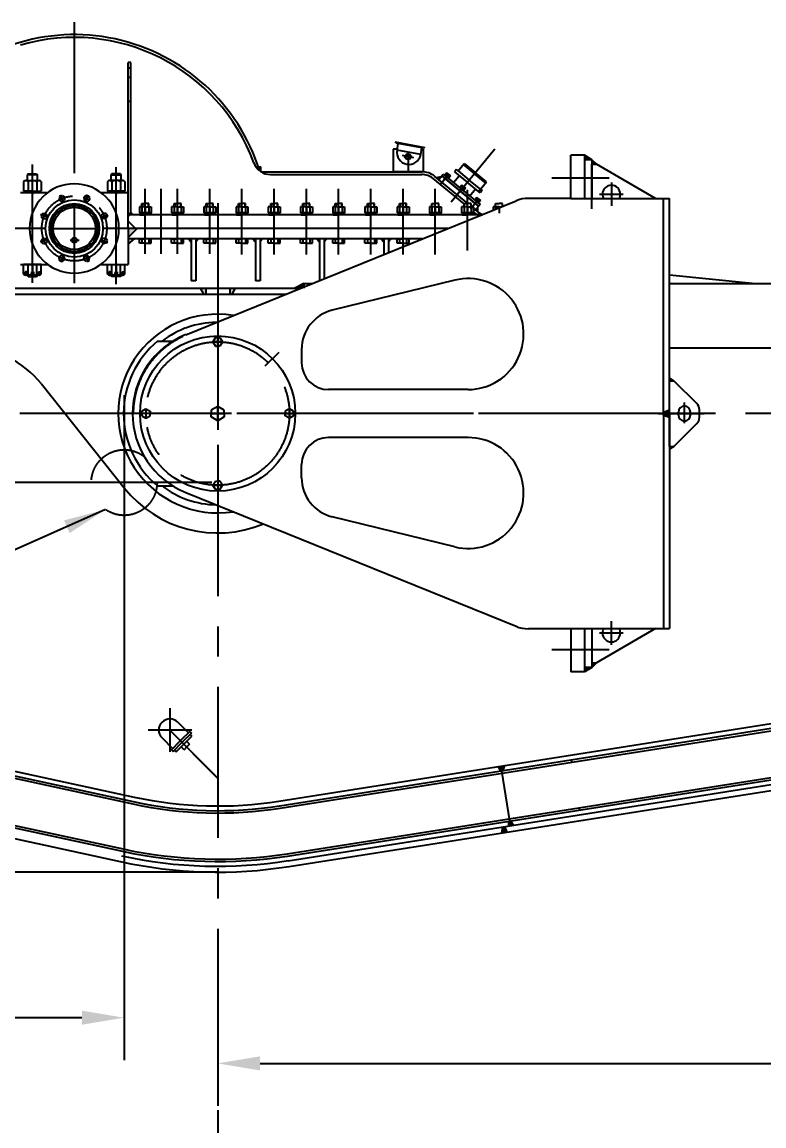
# Model space of a CAD drawing. Header units: millimetres. Extents: x 0 to 25200, y 0 to 17820.
# Drawn here: x 10505 to 13659, y 10389 to 15083 of the extents above; entities that cross this region are included whole.
import ezdxf

# ---------------------------------------------------------------- set-up
doc = ezdxf.new("R2010")
doc.units = ezdxf.units.MM
doc.header["$LTSCALE"] = 600
doc.linetypes.add('F', pattern=[0.75, 0.5, -0.25])
doc.linetypes.add('G', pattern=[2, 1.25, -0.25, 0.25, -0.25])
for name, color, linetype in [('01', 7, 'Continuous'), ('02', 1, 'Continuous'), ('04', 2, 'F'), ('05', 142, 'G'), ('08', 1, 'Continuous')]:
    doc.layers.add(name, color=color, linetype=linetype)
doc.styles.get("Standard").update_dxf_attribs({"font": 'isocp', "width": 0.707, "bigfont": 'intecad.shx'})
doc.dimstyles.new('INTE', dxfattribs={"dimscale": 60, "dimtxt": 7, "dimasz": 3, "dimexe": 3, "dimexo": 0, "dimgap": 1, "dimtad": 1, "dimdec": 0, "dimdsep": 46, "dimtxsty": 'Standard', "dimcen": 0, "dimclrd": 1, "dimclre": 1, "dimclrt": 3, "dimaunit": 1, "dimadec": 0, "dimazin": 0, "dimtfac": 1, "dimtdec": 0, "dimtmove": 0, "dimatfit": 0, "dimfxl": 0, "dimarcsym": 0})

# ---------------------------------------------------------------- blocks, each defined once
blk = doc.blocks.new('*U5')
at = {"layer": '01'}
for p, q in [((-25.6, 0), (-25.6, 25.4)), ((-25.6, 25.4), (0, 25.4)), ((-25.6, 15), (0, 15)), ((0, 25.4), (0, 0)), ((0, -25.4), (0, 0)), ((-25.6, 0), (-25.6, -25.4)), ((-25.6, -15), (0, -15)), ((-25.6, -25.4), (0, -25.4))]:
    blk.add_line(p, q, dxfattribs=at)
at = {"layer": '05'}
blk.add_line((-26.7, 0), (1.1, 0), dxfattribs=at)
blk = doc.blocks.new('*U6')
at = {"layer": '01'}
for p, q in [((-22.8, 7.5), (-22.8, 0)), ((0, 7.5), (-22.8, 7.5)), ((-22.8, 0), (0, 0)), ((0, 0), (-4.3, 7.5)), ((0, 7.5), (4.3, 0)), ((0, 7.5), (22.8, 7.5)), ((22.8, 0), (0, 0)), ((22.8, 7.5), (22.8, 0))]:
    blk.add_line(p, q, dxfattribs=at)
at = {"layer": '05'}
blk.add_line((0, 9.6), (0, -2.1), dxfattribs=at)
blk = doc.blocks.new('L')
at = {"layer": '01'}
for p, q in [((13018.7, 14500.4), (13018.7, 14514.8)), ((13018.7, 14514.8), (13033.7, 14514.8)), ((13048.7, 14514.8), (13033.7, 14514.8)), ((13048.7, 14500.4), (13048.7, 14514.8)), ((13008.3, 14346.1), (13008.3, 14364.8)), ((13008.3, 14364.8), (13033.7, 14364.8)), ((13033.7, 14346.1), (13008.3, 14346.1)), ((13018.7, 14364.8), (13018.7, 14346.1)), ((13059.1, 14364.8), (13033.7, 14364.8)), ((13033.7, 14346.1), (13059.1, 14346.1)), ((13048.7, 14364.8), (13048.7, 14346.1)), ((13059.1, 14346.1), (13059.1, 14364.8))]:
    blk.add_line(p, q, dxfattribs=at)
at = {"layer": '02'}
for p, q in [((13021.7, 14514.8), (13021.7, 14500.4)), ((13045.7, 14514.8), (13045.7, 14500.4))]:
    blk.add_line(p, q, dxfattribs=at)
at = {"layer": '01', "rotation": 270}
blk.add_blockref('*U5', (13033.7, 14474.8), dxfattribs=at)
at = {"layer": '01'}
blk.add_blockref('*U6', (13033.7, 14467.3), dxfattribs=at)
blk = doc.blocks.new('*U41')
at = {"layer": '01'}
for p, q in [((-10.8, 0), (-10.8, 10)), ((-10.8, 10), (0, 10)), ((-10.8, 6), (0, 6)), ((0, 10), (0, 0)), ((0, -10), (0, 0)), ((-10.8, 0), (-10.8, -10)), ((-10.8, -6), (0, -6)), ((-10.8, -10), (0, -10))]:
    blk.add_line(p, q, dxfattribs=at)
at = {"layer": '05'}
blk.add_line((-11.9, 0), (1.1, 0), dxfattribs=at)
blk = doc.blocks.new('*U42')
at = {"layer": '01'}
for p, q in [((-9.2, 3.1), (-9.2, 0)), ((0, 3.1), (-9.2, 3.1)), ((-9.2, 0), (0, 0)), ((0, 0), (-1.8, 3.1)), ((0, 3.1), (1.8, 0)), ((0, 3.1), (9.2, 3.1)), ((9.2, 0), (0, 0)), ((9.2, 3.1), (9.2, 0))]:
    blk.add_line(p, q, dxfattribs=at)
at = {"layer": '05'}
blk.add_line((0, 5.2), (0, -2.1), dxfattribs=at)
blk = doc.blocks.new('*U276')
at = {"layer": '01'}
for p, q in [((0, 13.1), (-12, 6.2)), ((-12, 6.2), (-12, 0)), ((-12, -6.2), (-12, 0)), ((12, 6.2), (0, 13.1)), ((12, 0), (12, 6.2)), ((12, 0), (12, -6.2)), ((0, -13.1), (-12, -6.2)), ((12, -6.2), (0, -13.1))]:
    blk.add_line(p, q, dxfattribs=at)
at = {"layer": '05'}
for p, q in [((-13.7, 0), (14.5, 0)), ((0, 14.7), (0, -14.3))]:
    blk.add_line(p, q, dxfattribs=at)
blk = doc.blocks.new('*U187')
at = {"layer": '01'}
for p, q in [((0, 20), (-18, 9.6)), ((-18, 9.6), (-18, 0)), ((-18, -9.6), (-18, 0)), ((18, 9.6), (0, 20)), ((18, 0), (18, 9.6)), ((18, 0), (18, -9.6)), ((0, -20), (-18, -9.6)), ((18, -9.6), (0, -20))]:
    blk.add_line(p, q, dxfattribs=at)
at = {"layer": '05'}
for p, q in [((-19.7, 0), (20.5, 0)), ((0, 21.6), (0, -21.2))]:
    blk.add_line(p, q, dxfattribs=at)
blk = doc.blocks.new('*U188')
at = {"layer": '01'}
for p, q in [((0, 30.4), (-27.5, 14.5)), ((-27.5, 14.5), (-27.5, 0)), ((-27.5, -14.5), (-27.5, 0)), ((27.5, 14.5), (0, 30.4)), ((27.5, 0), (27.5, 14.5)), ((27.5, 0), (27.5, -14.5)), ((0, -30.4), (-27.5, -14.5)), ((27.5, -14.5), (0, -30.4))]:
    blk.add_line(p, q, dxfattribs=at)
at = {"layer": '05'}
for p, q in [((-29.2, 0), (30, 0)), ((0, 32), (0, -31.6))]:
    blk.add_line(p, q, dxfattribs=at)
blk = doc.blocks.new('*D322')
at = {"layer": '08', "color": 1, "lineweight": -2}
for p, q in [((22004.9, 11274.4), (22004.9, 10474.5)), ((11336.9, 11046), (11336.9, 10474.5)), ((11516.9, 10654.5), (21824.9, 10654.5))]:
    blk.add_line(p, q, dxfattribs=at)
at = {"layer": '08', "color": 1}
for points in [[(11516.9, 10684.5), (11516.9, 10624.5), (11336.9, 10654.5)], [(21824.9, 10684.5), (21824.9, 10624.5), (22004.9, 10654.5)]]:
    blk.add_solid(points, dxfattribs=at)
at = {"layer": 'DEFPOINTS', "color": 0}
for p in [(22004.9, 11274.4), (11336.9, 11046), (22004.9, 10654.5)]:
    blk.add_point(p, dxfattribs=at)
at = {"layer": '08', "color": 3, "insert": (16670.9, 10924.5), "char_height": 420, "attachment_point": 5}
blk.add_mtext('10668', dxfattribs=at)
blk = doc.blocks.new('*D328')
at = {"layer": '08', "color": 1, "lineweight": -2}
for p, q in [((6294.6, 13418.1), (2496.8, 13418.1)), ((2676.8, 13238.1), (2676.8, 11648.1)), ((11336.9, 11468.1), (2496.8, 11468.1))]:
    blk.add_line(p, q, dxfattribs=at)
at = {"layer": '08', "color": 1}
for points in [[(2646.8, 13238.1), (2706.8, 13238.1), (2676.8, 13418.1)], [(2646.8, 11648.1), (2706.8, 11648.1), (2676.8, 11468.1)]]:
    blk.add_solid(points, dxfattribs=at)
at = {"layer": 'DEFPOINTS', "color": 0}
for p in [(6294.6, 13418.1), (2676.8, 11468.1), (11336.9, 11468.1)]:
    blk.add_point(p, dxfattribs=at)
at = {"layer": '08', "color": 3, "insert": (2406.8, 12443.1), "char_height": 420, "attachment_point": 5, "rotation": 90}
blk.add_mtext('1950', dxfattribs=at)
blk = doc.blocks.new('*D329')
at = {"layer": '08', "color": 1, "lineweight": -2}
for p, q in [((10939.4, 12752.5), (10939.4, 10668.7)), ((4326.9, 12146.6), (4326.9, 10668.7)), ((10759.4, 10848.7), (4506.9, 10848.7))]:
    blk.add_line(p, q, dxfattribs=at)
at = {"layer": '08', "color": 1}
for points in [[(4506.9, 10878.7), (4506.9, 10818.7), (4326.9, 10848.7)], [(10759.4, 10878.7), (10759.4, 10818.7), (10939.4, 10848.7)]]:
    blk.add_solid(points, dxfattribs=at)
at = {"layer": 'DEFPOINTS', "color": 0}
for p in [(10939.4, 12752.5), (4326.9, 12146.6), (4326.9, 10848.7)]:
    blk.add_point(p, dxfattribs=at)
at = {"layer": '08', "color": 3, "insert": (7633.2, 11118.7), "char_height": 420, "attachment_point": 5}
blk.add_mtext('6612', dxfattribs=at)
blk = doc.blocks.new('*D222')
at = {"layer": '08', "color": 1, "lineweight": -2}
for p, q in [((10663.8, 13124.6), (3667.9, 13124.6)), ((3847.9, 12944.6), (3847.9, 11648.1)), ((10225.4, 11468.1), (3667.9, 11468.1))]:
    blk.add_line(p, q, dxfattribs=at)
at = {"layer": '08', "color": 1}
for points in [[(3817.9, 12944.6), (3877.9, 12944.6), (3847.9, 13124.6)], [(3817.9, 11648.1), (3877.9, 11648.1), (3847.9, 11468.1)]]:
    blk.add_solid(points, dxfattribs=at)
at = {"layer": 'DEFPOINTS', "color": 0}
for p in [(10663.8, 13124.6), (3847.9, 11468.1), (10225.4, 11468.1)]:
    blk.add_point(p, dxfattribs=at)
at = {"layer": '08', "color": 3, "insert": (3577.9, 12296.3), "char_height": 420, "attachment_point": 5, "rotation": 90}
blk.add_mtext('1657', dxfattribs=at)

msp = doc.modelspace()

# ---------------------------------------------------------------- hatches: boundary and pattern name
at = {"layer": '01', "ltscale": 0.857143}
h = msp.add_hatch(color=256, dxfattribs=at)
h.paths.add_polyline_path([(12927.9, 14497.6), (12895.9, 14516.6), (12895.9, 14497.6)])
h.paths.add_polyline_path([(12946.9, 14478.1), (12927.9, 14497.6), (12927.9, 14478.1)])
for points in [[(12286.1, 14424.6), (12266.9, 14421.1), (12276.6, 14413.1)], [(10963.8, 14263.6), (10955.8, 14271.6), (10955.8, 14255.6)], [(10978.1, 14263.6), (10967.8, 14263.6), (10967.8, 14273.8)], [(12441.7, 14294.2), (12433.6, 14284.4), (12441.6, 14277.8)], [(12462.5, 14263.6), (12448.3, 14272.3), (12441.1, 14263.6)], [(11665.1, 13951.1), (11702.6, 13951.1), (11702.6, 13971.1)], [(13276.9, 13557.6), (13257.9, 13557.6), (13257.9, 13569.6)], [(13276.9, 13278.6), (13257.9, 13266.2), (13257.9, 13278.6)], [(12573.4, 11664.4), (12593.4, 11667.6), (12582.3, 11686.1), (12573.5, 11684.7)]]:
    msp.add_hatch(color=256, dxfattribs=at).paths.add_polyline_path(points)
h = msp.add_hatch(color=256, dxfattribs=at)
h.paths.add_polyline_path([(12316.8, 14402.2), (12318.7, 14404.5), (12304, 14416.5), (12302.1, 14414.2)])
h.paths.add_polyline_path([(12289.3, 14428.6), (12287.4, 14426.2), (12302.1, 14414.2), (12304, 14416.5)])
h.paths.add_polyline_path([(12365.9, 14361.9), (12367.8, 14364.2), (12318.7, 14404.5), (12316.8, 14402.2)])
h = msp.add_hatch(color=256, dxfattribs=at)
h.paths.add_polyline_path([(12415, 14321.6), (12416.9, 14323.9), (12367.8, 14364.2), (12365.9, 14361.9)])
h.paths.add_polyline_path([(12429.7, 14309.6), (12431.6, 14311.9), (12416.9, 14323.9), (12415, 14321.6)])
h.paths.add_polyline_path([(12431.6, 14311.9), (12429.7, 14309.6), (12444.4, 14297.5), (12446.3, 14299.9)])
h = msp.add_hatch(color=256, dxfattribs=at)
h.paths.add_polyline_path([(10975.8, 14186.1), (10955.8, 14186.1), (10955.8, 14166.1)])
h.paths.add_polyline_path([(10994.8, 14205.1), (10955.8, 14205.1), (10955.8, 14186.1), (10975.8, 14186.1)])
h.paths.add_polyline_path([(10980.8, 14159.5), (10980.8, 14161.1), (10955.8, 14161.1), (10955.8, 14138.3)])
h = msp.add_hatch(color=256, dxfattribs=at)
h.paths.add_polyline_path([(11224.3, 14161.1), (11211.7, 14161.1), (11224.3, 14146.3)])
h.paths.add_polyline_path([(11253.7, 14161.1), (11244.3, 14161.1), (11244.3, 14149.1)])
h = msp.add_hatch(color=256, dxfattribs=at)
h.paths.add_polyline_path([(11497.3, 14161.1), (11484.7, 14161.1), (11497.3, 14146.3)])
h.paths.add_polyline_path([(11526.7, 14161.1), (11517.3, 14161.1), (11517.3, 14149.1)])
h = msp.add_hatch(color=256, dxfattribs=at)
h.paths.add_polyline_path([(11770.3, 14161.1), (11757.7, 14161.1), (11770.3, 14146.3)])
h.paths.add_polyline_path([(11799.7, 14161.1), (11790.3, 14161.1), (11790.3, 14149.1)])
h = msp.add_hatch(color=256, dxfattribs=at)
h.paths.add_polyline_path([(12043.3, 14161.1), (12030.7, 14161.1), (12043.3, 14146.3)])
h.paths.add_polyline_path([(12072.7, 14161.1), (12063.3, 14161.1), (12063.3, 14149.1)])
h = msp.add_hatch(color=256, dxfattribs=at)
h.paths.add_polyline_path([(11285.9, 13951.1), (11262, 13951.1), (11276.4, 13926.1), (11282.9, 13926.1, 0.414214), (11285.9, 13929.1)])
h.paths.add_polyline_path([(11411.8, 13951.1), (11387.9, 13951.1), (11387.9, 13929.1, 0.414214), (11390.9, 13926.1), (11397.4, 13926.1)])
h = msp.add_hatch(color=256, dxfattribs=at)
h.paths.add_polyline_path([(11285.9, 13951.1), (11276.4, 13951.1), (11276.4, 13926.1), (11282.9, 13926.1, 0.414214), (11285.9, 13929.1)])
h.paths.add_polyline_path([(11397.4, 13951.1), (11387.9, 13951.1), (11387.9, 13929.1, 0.414214), (11390.9, 13926.1), (11397.4, 13926.1)])
h = msp.add_hatch(color=256, dxfattribs=at)
h.paths.add_polyline_path([(13232.9, 13418.1), (13232.9, 13424.6), (13257.9, 13433.7), (13257.9, 13418.1)])
h.paths.add_polyline_path([(13257.9, 13418.1), (13257.9, 13402.5), (13232.9, 13411.6), (13232.9, 13418.1)])
h = msp.add_hatch(color=256, dxfattribs=at)
h.paths.add_polyline_path([(12927.9, 12338.6), (12895.9, 12319.6), (12895.9, 12338.6)])
h.paths.add_polyline_path([(12946.9, 12358.1), (12927.9, 12338.6), (12927.9, 12358.1)])
h = msp.add_hatch(color=256, dxfattribs=at)
h.paths.add_polyline_path([(12543.9, 11919), (12530.9, 11917), (12539.2, 11898), (12543.9, 11898.8)])
h.paths.add_polyline_path([(12555.9, 11916), (12555.9, 11920.9), (12543.9, 11919), (12543.9, 11898.8), (12550.3, 11899.8)])
h.paths.add_polyline_path([(12557.7, 11921.2), (12555.9, 11920.9), (12555.9, 11916)])
h = msp.add_hatch(color=256, dxfattribs=at)
h.paths.add_polyline_path([(12552, 11661.1), (12548.3, 11660.5), (12543.7, 11634.4), (12555.9, 11636.4)])
h.paths.add_polyline_path([(12555.9, 11661.7), (12552, 11661.1), (12555.9, 11636.4), (12566.3, 11638)])

# ---------------------------------------------------------------- linework, layer by layer
at = {"ltscale": 0.857143}
for p, q in [((12219.7, 14548.6), (12091.9, 14572.3)), ((12096.2, 14567.9), (12096.8, 14571.3)), ((12214.1, 14546), (12096.2, 14567.9)), ((12099.8, 14538.2), (12105, 14566.3)), ((12083, 14541.8), (12083, 14446.6)), ((12200.1, 14519.7), (12099.8, 14538.2)), ((12140.1, 14521.3), (12133.8, 14510.3)), ((12140.1, 14499.3), (12133.8, 14510.3)), ((12152.8, 14521.3), (12140.1, 14521.3)), ((12152.8, 14521.3), (12159.2, 14510.3)), ((12152.8, 14499.3), (12159.2, 14510.3)), ((12200.1, 14519.7), (12205.3, 14547.7)), ((12210, 14541.8), (12210, 14446.6)), ((12214.1, 14546), (12214.8, 14549.5)), ((12152.8, 14499.3), (12140.1, 14499.3))]:
    msp.add_line(p, q, dxfattribs=at)
for centre, radius in [((12146.5, 14510.3), 11), ((12146.5, 14510.3), 11), ((10727.3, 14205.1), 106), ((10658, 14274.4), 3.74), ((10796.6, 14274.4), 3.74), ((10629.3, 14205.1), 3.74), ((10825.3, 14205.1), 3.74), ((10658, 14135.8), 3.74), ((10796.6, 14135.8), 3.74)]:
    msp.add_circle(centre, radius, dxfattribs=at)
msp.add_arc((12150, 14528.9), 51, 169.5, 349.5, dxfattribs=at)
at = {"layer": '01', "color": 7, "linetype": 'Continuous', "ltscale": 0.857143}
for p, q in [((10955.8, 14205.1), (10955.8, 14911.6)), ((10967.8, 14911.6), (10955.8, 14911.6)), ((10967.8, 14886.6), (10955.8, 14886.6)), ((10967.8, 14263.6), (10967.8, 14911.6)), ((10967.8, 14847.6), (10955.8, 14847.6)), ((10967.8, 14745.6), (10955.8, 14745.6)), ((12838.9, 14333.1), (12838.9, 14516.6)), ((12895.9, 14516.6), (12895.9, 14332.6)), ((11510.7, 14466.6), (11520.8, 14466.6)), ((11520.8, 14446.6), (11520.8, 14466.6)), ((12927.9, 14497.6), (12927.9, 14332.6)), ((12927.9, 14288.1), (12927.9, 14478.1)), ((12927.9, 14478.1), (12946.9, 14478.1)), ((13199.1, 14332.6), (12946.9, 14478.1)), ((11521, 14446.6), (12204.4, 14446.6)), ((11562, 14434.6), (12204.4, 14434.6)), ((12384.3, 14309.3), (12252.6, 14417.3)), ((12276.6, 14413.1), (12289.3, 14428.6)), ((12446.3, 14299.9), (12289.3, 14428.6)), ((12339.7, 14400.2), (12363.9, 14429.7)), ((12408.6, 14343.7), (12432.8, 14373.2)), ((10498.8, 14358.1), (10614.7, 14358.1)), ((10840, 14358.1), (10955.8, 14358.1)), ((11200.9, 13753.5), (12605.3, 14322.8)), ((12838.9, 14333.1), (12657.9, 14333.1)), ((12838.9, 14332.6), (13232.9, 14332.6)), ((13232.9, 13424.6), (13232.9, 14332.6)), ((13257.9, 13418.1), (13257.9, 14332.6)), ((12440.1, 14263.6), (12424.7, 14276.2)), ((12433.6, 14284.4), (12446.3, 14299.9)), ((12459.2, 14263.6), (10963.8, 14263.6)), ((10605.3, 14205.1), (10216.4, 14205.1)), ((12314.8, 14205.1), (10849.3, 14205.1)), ((10955.8, 14205.1), (10955.8, 14052.1)), ((12206.3, 14161.1), (10955.8, 14161.1)), ((11224.3, 14161.1), (11224.3, 13983.1)), ((11244.3, 14161.1), (11244.3, 13983.1)), ((11497.3, 14161.1), (11497.3, 13983.1)), ((11517.3, 14161.1), (11517.3, 13983.1)), ((11770.3, 14161.1), (11770.3, 13984.3)), ((11790.3, 14161.1), (11790.3, 13992.5)), ((12043.3, 14161.1), (12043.3, 14095)), ((12063.3, 14161.1), (12063.3, 14103.1)), ((10498.8, 14052.1), (10614.7, 14052.1)), ((10840, 14052.1), (10955.8, 14052.1)), ((10570.3, 14004.1), (10528.3, 14004.1)), ((10884.3, 14004.1), (10926.3, 14004.1)), ((11244.3, 13983.1), (11224.3, 13983.1)), ((11285.9, 13951.1), (11285.9, 13926.1)), ((11387.9, 13951.1), (11387.9, 13926.1)), ((11517.3, 13983.1), (11497.3, 13983.1)), ((4628.9, 13926.1), (11626.5, 13926.1)), ((11081.7, 13726.1), (11146.7, 13726.1)), ((13257.9, 13697.1), (13698.9, 13697.1)), ((10587.6, 13543.9), (10939.4, 13101.8)), ((12401.9, 13520.1), (11807.9, 13520.1)), ((13276.9, 13557.6), (13373.8, 13460.7)), ((13232.9, 13411.6), (13232.9, 12503.6)), ((13257.9, 13418.1), (13257.9, 12503.6)), ((13295.9, 13411.6), (13295.9, 13424.6)), ((13346.9, 13411.6), (13346.9, 13424.6)), ((13276.9, 13278.6), (13373.8, 13375.4)), ((12401.9, 13316.1), (11807.9, 13316.1)), ((11081.7, 13110.1), (11146.7, 13110.1)), ((11200.9, 13082.6), (12605.3, 12513.3)), ((12838.9, 12503.1), (12657.9, 12503.1)), ((12838.9, 12503.6), (13257.9, 12503.6)), ((12838.9, 12503.6), (12838.9, 12319.6)), ((12895.9, 12503.6), (12895.9, 12319.6)), ((12927.9, 12503.6), (12927.9, 12338.6)), ((13199.1, 12503.6), (12946.9, 12358.1)), ((12927.9, 12358.1), (12946.9, 12358.1)), ((11167.5, 12105.6), (11212.5, 12060.7)), ((11100.3, 12038.5), (11145.3, 11993.5)), ((11219.7, 12053.5), (11227.2, 12046)), ((11152.5, 11986.3), (11160, 11978.8)), ((12840.2, 11945.6), (12841.8, 11935.6)), ((12543.9, 11898.8), (12577.6, 11685.3)), ((12872.4, 11742), (12873.9, 11732.1))]:
    msp.add_line(p, q, dxfattribs=at)
at = {"layer": '01', "ltscale": 0.857143}
for p, q in [((12100.5, 14541.8), (12083, 14541.8)), ((12210, 14541.8), (12204.2, 14541.8)), ((12895.9, 14516.6), (12838.9, 14516.6)), ((12927.9, 14497.6), (12895.9, 14516.6)), ((12359.2, 14450.1), (12384.8, 14481.2)), ((12381.2, 14476.9), (12428.5, 14438.2)), ((12384.8, 14481.2), (12432, 14442.5)), ((12927.9, 14497.6), (12895.9, 14497.6)), ((12946.9, 14478.1), (12927.9, 14497.6)), ((10531.3, 14436.9), (10528.3, 14433.9)), ((10528.3, 14408.6), (10528.3, 14433.9)), ((10570.3, 14433.9), (10528.3, 14433.9)), ((10531.3, 14436.9), (10567.3, 14436.9)), ((10567.3, 14436.9), (10570.3, 14433.9)), ((10570.3, 14408.6), (10570.3, 14433.9)), ((10887.3, 14436.9), (10884.3, 14433.9)), ((10884.3, 14408.6), (10884.3, 14433.9)), ((10884.3, 14433.9), (10926.3, 14433.9)), ((10923.3, 14436.9), (10887.3, 14436.9)), ((10923.3, 14436.9), (10926.3, 14433.9)), ((10926.3, 14408.6), (10926.3, 14433.9)), ((12210, 14446.6), (12083, 14446.6)), ((12401.1, 14311.1), (12260.2, 14426.6)), ((12286.1, 14424.6), (12266.9, 14421.1)), ((12289.3, 14428.6), (12295.7, 14436.3)), ((12446.3, 14299.9), (12289.3, 14428.6)), ((12289.3, 14428.6), (12446.3, 14299.9)), ((12295.7, 14436.3), (12452.6, 14307.6)), ((12351.8, 14456.2), (12343.7, 14446.3)), ((12343.7, 14446.3), (12398.3, 14401.5)), ((12359.2, 14450.1), (12351.8, 14456.2)), ((12359.2, 14450.1), (12406.5, 14411.3)), ((12475.7, 14399.5), (12428.5, 14438.2)), ((12479.2, 14403.8), (12432, 14442.5)), ((10511.8, 14405.3), (10511.8, 14363.6)), ((10519.7, 14408.6), (10577.4, 14408.6)), ((10530.6, 14405.3), (10530.6, 14363.6)), ((10568.1, 14405.3), (10568.1, 14363.6)), ((10586.8, 14405.3), (10586.8, 14363.6)), ((10867.8, 14405.3), (10867.8, 14363.6)), ((10934.9, 14408.6), (10877.2, 14408.6)), ((10886.6, 14405.3), (10886.6, 14363.6)), ((10924.1, 14405.3), (10924.1, 14363.6)), ((10942.8, 14405.3), (10942.8, 14363.6)), ((12453, 14356.6), (12398.3, 14401.5)), ((12453.7, 14372.6), (12406.5, 14411.3)), ((12445.6, 14362.7), (12479.2, 14403.8)), ((12461.2, 14366.5), (12453, 14356.6)), ((12453.7, 14372.6), (12461.2, 14366.5)), ((10511.8, 14363.6), (10586.8, 14363.6)), ((10549.3, 14363.6), (10517.6, 14363.6)), ((10517.6, 14363.6), (10517.6, 14358.1)), ((10549.3, 14363.6), (10546.1, 14358.1)), ((10549.3, 14363.6), (10581.1, 14363.6)), ((10552.2, 14358.1), (10555.4, 14363.6)), ((10581.1, 14363.6), (10581.1, 14358.1)), ((10942.8, 14363.6), (10867.8, 14363.6)), ((10905.3, 14363.6), (10873.6, 14363.6)), ((10873.6, 14363.6), (10873.6, 14358.1)), ((10902.4, 14358.1), (10899.2, 14363.6)), ((10905.3, 14363.6), (10908.5, 14358.1)), ((10905.3, 14363.6), (10937.1, 14363.6)), ((10937.1, 14363.6), (10937.1, 14358.1)), ((13232.9, 14332.6), (13257.9, 14332.6)), ((10653.8, 14272.9), (10655, 14277.4)), ((10655.2, 14271.5), (10653.8, 14272.9)), ((10655, 14277.4), (10659.4, 14278.6)), ((10655.2, 14271.5), (10656.6, 14270.1)), ((10656.6, 14270.1), (10661.1, 14271.3)), ((10659.4, 14278.6), (10660.8, 14277.2)), ((10662.3, 14275.8), (10660.8, 14277.2)), ((10661.1, 14271.3), (10662.3, 14275.8)), ((10723.3, 14305.1), (10727.3, 14307.4)), ((10723.3, 14303.1), (10723.3, 14305.1)), ((10723.3, 14303.1), (10723.3, 14301.1)), ((10723.3, 14301.1), (10727.3, 14298.7)), ((10727.3, 14307.4), (10731.3, 14305.1)), ((10727.3, 14298.7), (10731.3, 14301.1)), ((10731.3, 14305.1), (10731.3, 14303.1)), ((10731.3, 14301.1), (10731.3, 14303.1)), ((10793.8, 14277.2), (10792.4, 14275.8)), ((10792.4, 14275.8), (10793.6, 14271.3)), ((10793.6, 14271.3), (10798, 14270.1)), ((10793.8, 14277.2), (10795.2, 14278.6)), ((10795.2, 14278.6), (10799.7, 14277.4)), ((10798, 14270.1), (10799.4, 14271.5)), ((10800.9, 14272.9), (10799.4, 14271.5)), ((10799.7, 14277.4), (10800.9, 14272.9)), ((10963.8, 14263.6), (10955.8, 14271.6)), ((10978.1, 14263.6), (10967.8, 14273.8)), ((12247.3, 14296.7), (12247.3, 14311.1)), ((12247.3, 14311.1), (12262.3, 14311.1)), ((12277.3, 14311.1), (12262.3, 14311.1)), ((12277.3, 14296.7), (12277.3, 14311.1)), ((12384.3, 14296.7), (12384.3, 14311.1)), ((12384.3, 14311.1), (12399.3, 14311.1)), ((12414.3, 14311.1), (12399.3, 14311.1)), ((12414.3, 14296.7), (12414.3, 14311.1)), ((12448.3, 14272.3), (12424.7, 14291.7)), ((12441.1, 14263.6), (12448.3, 14272.3)), ((12441.7, 14294.2), (12441.6, 14277.8)), ((12452.6, 14307.6), (12446.3, 14299.9)), ((12448.3, 14272.3), (12462.5, 14263.6)), ((12533.3, 14296.7), (12507.9, 14296.7)), ((12507.9, 14296.7), (12507.9, 14283.3)), ((12518.3, 14296.7), (12518.3, 14311.1)), ((12518.3, 14311.1), (12533.3, 14311.1)), ((12518.3, 14296.7), (12518.3, 14287.5)), ((12548.3, 14311.1), (12533.3, 14311.1)), ((12533.3, 14296.7), (12540.8, 14296.7)), ((12548.3, 14299.7), (12548.3, 14311.1)), ((10955.8, 14255.6), (10963.8, 14263.6)), ((10955.8, 14236.6), (10987.3, 14205.1)), ((10625, 14205.1), (10627.3, 14209.1)), ((10627.3, 14201.1), (10625, 14205.1)), ((10627.3, 14209.1), (10629.3, 14209.1)), ((10629.3, 14201.1), (10627.3, 14201.1)), ((10631.3, 14209.1), (10629.3, 14209.1)), ((10629.3, 14201.1), (10631.3, 14201.1)), ((10633.6, 14205.1), (10631.3, 14209.1)), ((10631.3, 14201.1), (10633.6, 14205.1)), ((10823.3, 14209.1), (10821, 14205.1)), ((10821, 14205.1), (10823.3, 14201.1)), ((10825.3, 14209.1), (10823.3, 14209.1)), ((10823.3, 14201.1), (10825.3, 14201.1)), ((10825.3, 14209.1), (10827.3, 14209.1)), ((10827.3, 14201.1), (10825.3, 14201.1)), ((10827.3, 14209.1), (10829.6, 14205.1)), ((10829.6, 14205.1), (10827.3, 14201.1)), ((10955.8, 14166.1), (10994.8, 14205.1)), ((10653.8, 14137.2), (10655.2, 14138.6)), ((10655, 14132.7), (10653.8, 14137.2)), ((10659.4, 14131.5), (10655, 14132.7)), ((10656.6, 14140), (10655.2, 14138.6)), ((10661.1, 14138.8), (10656.6, 14140)), ((10660.8, 14132.9), (10659.4, 14131.5)), ((10660.8, 14132.9), (10662.3, 14134.4)), ((10662.3, 14134.4), (10661.1, 14138.8)), ((10793.6, 14138.8), (10792.4, 14134.4)), ((10792.4, 14134.4), (10793.8, 14132.9)), ((10798, 14140), (10793.6, 14138.8)), ((10795.2, 14131.5), (10793.8, 14132.9)), ((10799.7, 14132.7), (10795.2, 14131.5)), ((10799.4, 14138.6), (10798, 14140)), ((10799.4, 14138.6), (10800.9, 14137.2)), ((10800.9, 14137.2), (10799.7, 14132.7)), ((10955.8, 14138.3), (10982.7, 14161.1)), ((11224.3, 14146.3), (11211.7, 14161.1)), ((11244.3, 14149.1), (11253.7, 14161.1)), ((11497.3, 14146.3), (11484.7, 14161.1)), ((11517.3, 14149.1), (11526.7, 14161.1)), ((11770.3, 14146.3), (11757.7, 14161.1)), ((11790.3, 14149.1), (11799.7, 14161.1)), ((12043.3, 14146.3), (12030.7, 14161.1)), ((12063.3, 14149.1), (12072.7, 14161.1)), ((10727.3, 14111.4), (10723.3, 14109.1)), ((10723.3, 14109.1), (10723.3, 14107.1)), ((10731.3, 14109.1), (10727.3, 14111.4)), ((10731.3, 14107.1), (10731.3, 14109.1)), ((10586.8, 14052.1), (10511.8, 14052.1)), ((10511.8, 14010.3), (10511.8, 14052.1)), ((10530.6, 14010.3), (10530.6, 14052.1)), ((10568.1, 14010.3), (10568.1, 14052.1)), ((10586.8, 14010.3), (10586.8, 14052.1)), ((10867.8, 14052.1), (10942.8, 14052.1)), ((10867.8, 14010.3), (10867.8, 14052.1)), ((10886.6, 14010.3), (10886.6, 14052.1)), ((10924.1, 14010.3), (10924.1, 14052.1)), ((10942.8, 14010.3), (10942.8, 14052.1)), ((10523.4, 14020.1), (10518.9, 14020.1)), ((10518.9, 14020.1), (10518.9, 14007.2)), ((10544.8, 14007.1), (10521.2, 14007.1)), ((10523.4, 14020.1), (10523.4, 14007.2)), ((10528.3, 14004.1), (10528.3, 14007.1)), ((10531.3, 14001.1), (10528.3, 14004.1)), ((10531.3, 14001.1), (10567.3, 14001.1)), ((10553.8, 14020.1), (10544.8, 14020.1)), ((10544.8, 14020.1), (10544.8, 14007.1)), ((10553.8, 14020.1), (10553.8, 14007.1)), ((10578.9, 14007.1), (10553.8, 14007.1)), ((10570.3, 14004.1), (10567.3, 14001.1)), ((10570.3, 14004.1), (10570.3, 14007.1)), ((10575.2, 14020.1), (10579.7, 14020.1)), ((10575.2, 14020.1), (10575.2, 14007.2)), ((10579.7, 14020.1), (10579.7, 14007.2)), ((10879.4, 14020.1), (10874.9, 14020.1)), ((10874.9, 14020.1), (10874.9, 14007.2)), ((10875.7, 14007.1), (10900.8, 14007.1)), ((10879.4, 14020.1), (10879.4, 14007.2)), ((10884.3, 14004.1), (10884.3, 14007.1)), ((10884.3, 14004.1), (10887.3, 14001.1)), ((10923.3, 14001.1), (10887.3, 14001.1)), ((10900.8, 14020.1), (10909.8, 14020.1)), ((10900.8, 14020.1), (10900.8, 14007.1)), ((10909.8, 14020.1), (10909.8, 14007.1)), ((10909.8, 14007.1), (10933.4, 14007.1)), ((10923.3, 14001.1), (10926.3, 14004.1)), ((10926.3, 14004.1), (10926.3, 14007.1)), ((10931.2, 14020.1), (10935.7, 14020.1)), ((10931.2, 14020.1), (10931.2, 14007.2)), ((10935.7, 14020.1), (10935.7, 14007.2)), ((13608.9, 13971.1), (13257.9, 14006.7)), ((4577.9, 13951.1), (11688.2, 13951.1)), ((11262, 13951.1), (11276.4, 13926.1)), ((11411.8, 13951.1), (11397.4, 13926.1)), ((11702.6, 13971.1), (11665.1, 13951.1)), ((11702.6, 13971.1), (11737.5, 13971.1)), ((11702.6, 13971.1), (11702.6, 13951.1)), ((12345.6, 13985.2), (11824.1, 13857.1)), ((13257.9, 13971.1), (13693.5, 13971.1)), ((11693.9, 13691.1), (11693.9, 13634.1)), ((13276.9, 13557.6), (13257.9, 13569.6)), ((13257.9, 13278.6), (13257.9, 13557.6)), ((13257.9, 13557.6), (13276.9, 13557.6)), ((13232.9, 13424.6), (13257.9, 13433.7)), ((13384.9, 13402.3), (13384.9, 13433.8)), ((13232.9, 13411.6), (13232.9, 13424.6)), ((13232.9, 13411.6), (13257.9, 13402.5)), ((11597.4, 11769.5), (21663.2, 13358.6)), ((11600.5, 11749.8), (21675, 13340.2)), ((11602, 11739.9), (21656.8, 13327.2)), ((13257.9, 13278.6), (13276.9, 13278.6)), ((13276.9, 13278.6), (13257.9, 13266.2)), ((11693.9, 13145.1), (11693.9, 13202.1)), ((11632.6, 11546.3), (21707.1, 13136.7)), ((11634.2, 11536.4), (21708.7, 13126.8)), ((11637.3, 11516.6), (21705.5, 13106.1)), ((11641.2, 11491.9), (21707.4, 13081.1)), ((12345.6, 12850.9), (11824.1, 12979)), ((4634.4, 12925.4), (10932.3, 11556.5)), ((7071.7, 12349.6), (10922.7, 11512.6)), ((12946.9, 12358.1), (12927.9, 12338.6)), ((12895.9, 12319.6), (12838.9, 12319.6)), ((12927.9, 12338.6), (12895.9, 12319.6)), ((12927.9, 12338.6), (12895.9, 12338.6)), ((8763.5, 12269.4), (10982.4, 11787.1)), ((8763.5, 12249), (10978.2, 11767.6)), ((8783.5, 12234.4), (10976, 11757.8)), ((11217.9, 12066.1), (11178.9, 12027.1)), ((11217.9, 12066.1), (11225.1, 12058.9)), ((8783.5, 12033.8), (10934.4, 11566.3)), ((11139.9, 11988.1), (11178.9, 12027.1)), ((11147.1, 11980.9), (11186.1, 12019.9)), ((11160, 11978.8), (11227.2, 12046)), ((11225.1, 12058.9), (11186.1, 12019.9)), ((11217.6, 12011.6), (11205.2, 12024)), ((11139.9, 11988.1), (11147.1, 11980.9)), ((11194.4, 11988.4), (11182, 12000.8)), ((11194.4, 11988.4), (11206, 12000)), ((11217.6, 12011.6), (11206, 12000)), ((11231.2, 11972.7), (11336.9, 11866.3)), ((12539.2, 11898), (12530.9, 11917)), ((12550.3, 11899.8), (12557.7, 11921.2)), ((12548.3, 11660.5), (12543.7, 11634.4)), ((12552, 11661.1), (12555.9, 11636.4)), ((12555.9, 11661.7), (12566.3, 11638)), ((12573.5, 11684.7), (12573.4, 11664.4)), ((12582.3, 11686.1), (12593.4, 11667.6))]:
    msp.add_line(p, q, dxfattribs=at)
at = {"layer": '01', "color": 7, "linetype": 'Continuous', "ltscale": 0.857143}
for centre, radius in [((10727.3, 14205.1), 122), ((10727.3, 14155.1), 11), ((11336.9, 13418.1), 330)]:
    msp.add_circle(centre, radius, dxfattribs=at)
at = {"layer": '01', "ltscale": 0.857143}
for centre, radius in [((10727.3, 14205.1), 90), ((10549.3, 14012.1), 4.5), ((10905.3, 14012.1), 4.5)]:
    msp.add_circle(centre, radius, dxfattribs=at)
at = {"layer": '01', "color": 7, "linetype": 'Continuous', "ltscale": 0.857143}
for centre, radius, start, end in [((10727.3, 14204.6), 825, 17.3909, 138.3341), ((10727.3, 14204.6), 813, 20.1334, 106.3806), ((12204.4, 14358.6), 76, 50.65, 90), ((10727.3, 14205.1), 190, 0, 180), ((13010.9, 14351.1), 38, 360, 180), ((12657.9, 14193.1), 140, 90, 112.0647), ((13010.9, 14351.1), 38, 180, 209.1484), ((13010.9, 14351.1), 38, 330.8516, 360), ((10727.3, 14205.1), 190, 180, 0), ((12401.9, 13756.1), 236, 270, 103.8033), ((11282.9, 13929.1), 3, 270, 0), ((11390.9, 13929.1), 3, 180, 270), ((11336.9, 13418.1), 388, 90.9705, 127.4566), ((11336.9, 13418.1), 400, 129.6461, 180), ((11336.9, 13418.1), 362, 112.0647, 180), ((11807.9, 13634.1), 114, 180, 270), ((13321.4, 13424.6), 25.5, 360, 180), ((13346.9, 13433.8), 38, 360, 45), ((11336.9, 13418.1), 400, 180, 230.3539), ((11336.9, 13418.1), 362, 180, 247.9353), ((13321.4, 13411.6), 25.5, 180, 360), ((13346.9, 13402.3), 38, 315, 360), ((11807.9, 13202.1), 114, 90, 180), ((12401.9, 13080.1), 236, 256.1967, 90), ((11336.9, 13418.1), 388, 232.5434, 269.0295), ((12657.9, 12643.1), 140, 247.9353, 270), ((13010.9, 12485.1), 38, 150.8516, 180), ((13010.9, 12485.1), 38, 360, 29.1484), ((13010.9, 12485.1), 38, 180, 360), ((11133.9, 12072.1), 47.5, 45, 225)]:
    msp.add_arc(centre, radius, start, end, dxfattribs=at)
at = {"layer": '01', "ltscale": 0.857143}
for centre, radius, start, end in [((11562, 14510.6), 76, 200.1334, 270), ((12204.4, 14358.6), 88, 50.65, 90), ((10521.2, 14393.4), 15.2, 51.9444, 128.0556), ((10549.3, 14352.6), 56, 70.4328, 109.5672), ((10577.4, 14393.4), 15.2, 51.9444, 128.0556), ((10877.2, 14393.4), 15.2, 51.9444, 128.0556), ((10905.3, 14352.6), 56, 70.4328, 109.5672), ((10933.4, 14393.4), 15.2, 51.9444, 128.0556), ((10521.2, 14022.3), 15.2, 231.9444, 308.0556), ((10549.3, 14063), 56, 250.4328, 265.3897), ((10549.3, 14063), 56, 274.6103, 289.5672), ((10577.4, 14022.3), 15.2, 231.9444, 308.0556), ((10877.2, 14022.3), 15.2, 231.9444, 308.0556), ((10905.3, 14063), 56, 250.4328, 265.3897), ((10905.3, 14063), 56, 274.6103, 289.5672), ((10933.4, 14022.3), 15.2, 231.9444, 308.0556), ((11864.9, 13691.1), 171, 103.8033, 180), ((11336.9, 13418.1), 422.5, 81.0244, 278.9756), ((10269.9, 13291.1), 406, 38.5104, 90), ((11864.9, 13145.1), 171, 180, 256.1967), ((11336.9, 13418.1), 508, 218.5104, 292.4885), ((11336.9, 13418.1), 1669, 257.7372, 278.9768), ((11336.9, 13418.1), 1699, 257.7372, 278.9768), ((11336.9, 13418.1), 1689, 257.7372, 278.9768), ((11336.9, 13418.1), 1905, 257.7372, 278.9768), ((11336.9, 13418.1), 1895, 257.7372, 278.9768), ((11336.9, 13418.1), 1950, 257.7372, 278.9768), ((11336.9, 13418.1), 1925, 257.7372, 278.9768)]:
    msp.add_arc(centre, radius, start, end, dxfattribs=at)
at = {"layer": '04'}
msp.add_circle((10939.4, 13124.6), 139.6, dxfattribs=at)
at = {"layer": '05', "ltscale": 0.857143}
for p, q in [((10727.3, 15082.9), (10727.3, 14163.4)), ((12170.7, 14505.8), (12122.2, 14514.8)), ((12164.5, 14510.3), (12128.5, 14510.3)), ((12146.5, 14528.3), (12146.5, 14492.3)), ((12329.9, 14318), (12515.6, 14544.5)), ((12146.5, 14492.3), (12146.5, 14446.6)), ((10549.3, 14361.6), (10549.3, 14414.1)), ((10905.3, 14361.6), (10905.3, 14414.1)), ((12316.2, 14431.4), (12283.7, 14391.8)), ((12306.9, 14420.8), (12287.1, 14396.7)), ((12758.3, 14421.1), (13000.7, 14421.1)), ((10549.3, 14365.7), (10549.3, 14351)), ((10905.3, 14365.7), (10905.3, 14351)), ((11029.3, 14097.9), (11029.3, 14373.5)), ((11097.3, 14097.9), (11097.3, 14373.5)), ((11166.3, 14097.9), (11166.3, 14373.5)), ((11303.3, 14097.9), (11303.3, 14373.5)), ((11440.3, 14094.2), (11440.3, 14373.5)), ((11577.3, 14094.2), (11577.3, 14373.5)), ((11714.3, 14094.2), (11714.3, 14373.5)), ((11851.3, 14094.2), (11851.3, 14373.5)), ((11988.3, 14094.2), (11988.3, 14373.5)), ((12125.3, 14094.2), (12125.3, 14373.5)), ((12262.3, 14094.2), (12262.3, 14373.5)), ((12371.1, 14368.2), (12351.3, 14344.1)), ((12371.1, 14368.2), (12351.3, 14344.1)), ((12399.3, 14112.1), (12399.3, 14369.2)), ((13010.9, 14401.1), (13010.9, 14301.1)), ((10680.2, 14318.9), (10668.1, 14348)), ((10774.5, 14318.9), (10786.5, 14348)), ((12368.9, 14363.3), (12378.2, 14355.7)), ((12368.9, 14363.3), (12378.2, 14355.7)), ((12443.8, 14326.8), (12411.3, 14287.2)), ((12960.9, 14351.1), (13060.9, 14351.1)), ((10652.4, 14280), (10662.9, 14269.5)), ((10802.3, 14280), (10791.8, 14269.5)), ((11336.9, 14313.1), (11336.9, 4319.2)), ((12435.2, 14315.6), (12415.5, 14291.5)), ((12533.3, 14297.7), (12533.3, 14270)), ((10613.5, 14252.2), (10584.3, 14264.3)), ((10727.3, 14253.4), (10727.3, 13972.2)), ((10841.1, 14252.2), (10870.3, 14264.3)), ((10613.5, 14157.9), (10584.3, 14145.8)), ((10652.4, 14130.1), (10662.9, 14140.6)), ((10709.7, 14155.1), (10748, 14155.1)), ((10802.3, 14130.1), (10791.8, 14140.6)), ((10841.1, 14157.9), (10870.3, 14145.8)), ((10680.2, 14091.2), (10668.1, 14062.1)), ((10774.5, 14091.2), (10786.5, 14062.1)), ((10549.3, 14056.2), (10549.3, 14003.6)), ((10905.3, 14056.2), (10905.3, 14003.6)), ((11336.9, 13991.9), (11336.9, 12923.4)), ((11336.9, 13700.4), (11336.9, 13742.9)), ((11539.1, 13620.3), (11597.8, 13679)), ((13321.4, 13377.1), (13321.4, 13464.9)), ((22452.8, 13418.1), (4001.8, 13418.1)), ((13346.3, 13418.1), (10885.4, 13418.1)), ((11054.6, 13418.1), (11012.1, 13418.1)), ((11160.9, 13418.1), (11045.6, 13418.1)), ((11619.2, 13418.1), (11661.7, 13418.1)), ((13210.4, 13418.1), (13405, 13418.1)), ((11336.9, 13135.7), (11336.9, 13093.3)), ((13010.9, 12435.1), (13010.9, 12535.1)), ((12960.9, 12485.1), (13060.9, 12485.1)), ((12758.3, 12415.1), (13000.7, 12415.1)), ((11133.9, 12164.6), (11133.9, 11979.6)), ((11226.4, 12072.1), (11041.4, 12072.1))]:
    msp.add_line(p, q, dxfattribs=at)
at = {"layer": '05', "color": 142, "linetype": 'G', "ltscale": 0.857143}
for p, q in [((10549.3, 13974.3), (10549.3, 14477.2)), ((10905.3, 13968.9), (10905.3, 14465.6)), ((10619.3, 14205.1), (10835.3, 14205.1)), ((11133.9, 12072.1), (11339.7, 11866.3))]:
    msp.add_line(p, q, dxfattribs=at)
at = {"layer": '05', "color": 4, "linetype": 'G', "ltscale": 0.857143}
for p, q in [((10521.2, 14023.4), (10521.2, 14004.6)), ((10540.8, 14012.1), (10558.1, 14012.1)), ((10577.4, 14023.4), (10577.4, 14004.6)), ((10877.2, 14023.4), (10877.2, 14004.6)), ((10913.9, 14012.1), (10896.5, 14012.1)), ((10933.4, 14023.4), (10933.4, 14004.6))]:
    msp.add_line(p, q, dxfattribs=at)
at = {"layer": '05'}
for p, q in [((10939.4, 13496.8), (10939.4, 12752.5)), ((11311.5, 13124.6), (10567.3, 13124.6))]:
    msp.add_line(p, q, dxfattribs=at)
at = {"layer": '05', "color": 142, "linetype": 'G', "ltscale": 0.857143}
for centre, radius in [((10727.3, 14205.1), 138), ((11336.9, 13418.1), 305)]:
    msp.add_circle(centre, radius, dxfattribs=at)
at = {"layer": '05', "ltscale": 0.857143}
msp.add_circle((10727.3, 14205.1), 98, dxfattribs=at)
msp.add_arc((11336.9, 13418.1), 359, 114.2624, 180, dxfattribs=at)

# ---------------------------------------------------------------- block references
at = {"layer": '01', "ltscale": 0.857143}
for name, p in [('L', (-2004.4, -203.7)), ('L', (-1867.4, -203.7)), ('L', (-1730.4, -203.7)), ('L', (-1593.4, -203.7)), ('L', (-1456.4, -203.7)), ('L', (-1319.4, -203.7)), ('L', (-1182.4, -203.7)), ('L', (-1045.4, -203.7)), ('L', (-908.4, -203.7)), ('*U6', (12262.3, 14263.6)), ('*U6', (12399.3, 14263.6))]:
    msp.add_blockref(name, p, dxfattribs=at)
at = {"layer": '01', "ltscale": 0.857143, "rotation": 270}
for p in [(12262.3, 14271.1), (12399.3, 14271.1)]:
    msp.add_blockref('*U5', p, dxfattribs=at)
at = {"layer": '04', "ltscale": 0.857143}
for name, p, rotation in [('*U42', (12310.4, 14424.3), 320.6500000000245), ('*U42', (12374.1, 14371.9), 320.6500000000245), ('*U276', (10674.5, 14332.6), 112.4999999999913), ('*U276', (10780.1, 14332.6), 67.49999999999125), ('*U42', (12437.9, 14319.6), 320.6500000000245), ('*U276', (10599.8, 14257.9), 157.4999999999913), ('*U276', (10854.8, 14257.9), 22.49999999999125), ('*U276', (10599.8, 14152.3), 202.4999999999913), ('*U276', (10854.8, 14152.3), 337.4999999999912), ('*U276', (10674.5, 14077.6), 247.4999999999913), ('*U276', (10780.1, 14077.6), 292.4999999999913)]:
    msp.add_blockref(name, p, dxfattribs=dict(at, rotation=rotation))
at = {"layer": '04', "ltscale": 0.857143, "extrusion": (0, 0, -1), "zscale": -1}
for name, p, rotation in [('*U187', (-11336.9, 13723.1), 90), ('*U187', (-11031.9, 13418.1), 1.22133299768199e-12), ('*U188', (-11336.9, 13418.1), 180.0000000000012), ('*U187', (-11641.9, 13418.1), 180.0000000000012), ('*U187', (-11336.9, 13113.1), 270)]:
    msp.add_blockref(name, p, dxfattribs=dict(at, rotation=rotation))
at = {"layer": '05', "ltscale": 0.857143, "xscale": -1, "rotation": 50.65000000002447}
for p in [(12312.3, 14426.7), (12376.1, 14374.3), (12439.9, 14322)]:
    msp.add_blockref('*U41', p, dxfattribs=at)

# ---------------------------------------------------------------- dimensions: what is measured, and where the dimension line sits
at = {"layer": '08'}
for base, p1, p2, picture, middle in [((2676.8, 11468.1), (6294.6, 13418.1), (11336.9, 11468.1), '*D328', (2406.8, 12443.1)), ((3847.8893, 11468.0623), (10663.7908, 13124.6241), (10225.3714, 11468.0623), '*D222', (3577.8893, 12296.3432))]:
    dim = msp.add_linear_dim(base=base, p1=p1, p2=p2, angle=90, dimstyle='INTE', dxfattribs=at)
    dim.commit()
    dim.dimension.update_dxf_attribs({"geometry": picture, "text_midpoint": middle})
for base, p1, p2, picture, middle in [((4326.9081, 10848.6757), (10939.4004, 12752.4859), (4326.9081, 12146.6368), '*D329', (7633.1542, 11118.717)), ((22004.9, 10654.5), (11336.9, 11046), (22004.9, 11274.4), '*D322', (16670.9, 10924.5))]:
    dim = msp.add_linear_dim(base=base, p1=p1, p2=p2, dimstyle='INTE', dxfattribs=at)
    dim.commit()
    dim.dimension.update_dxf_attribs({"geometry": picture, "text_midpoint": middle})

# ---------------------------------------------------------------- leaders
at = {"layer": '02', "color": 1, "linetype": 'Continuous', "annotation_type": 0, "has_hookline": 1, "hookline_direction": 1, "text_width": 629.6}
msp.add_leader([(10859.9, 13009.8), (9926.4, 12594.7), (9746.4, 12594.7)], dimstyle='INTE', dxfattribs=at)

doc.saveas('drawing.dxf')
